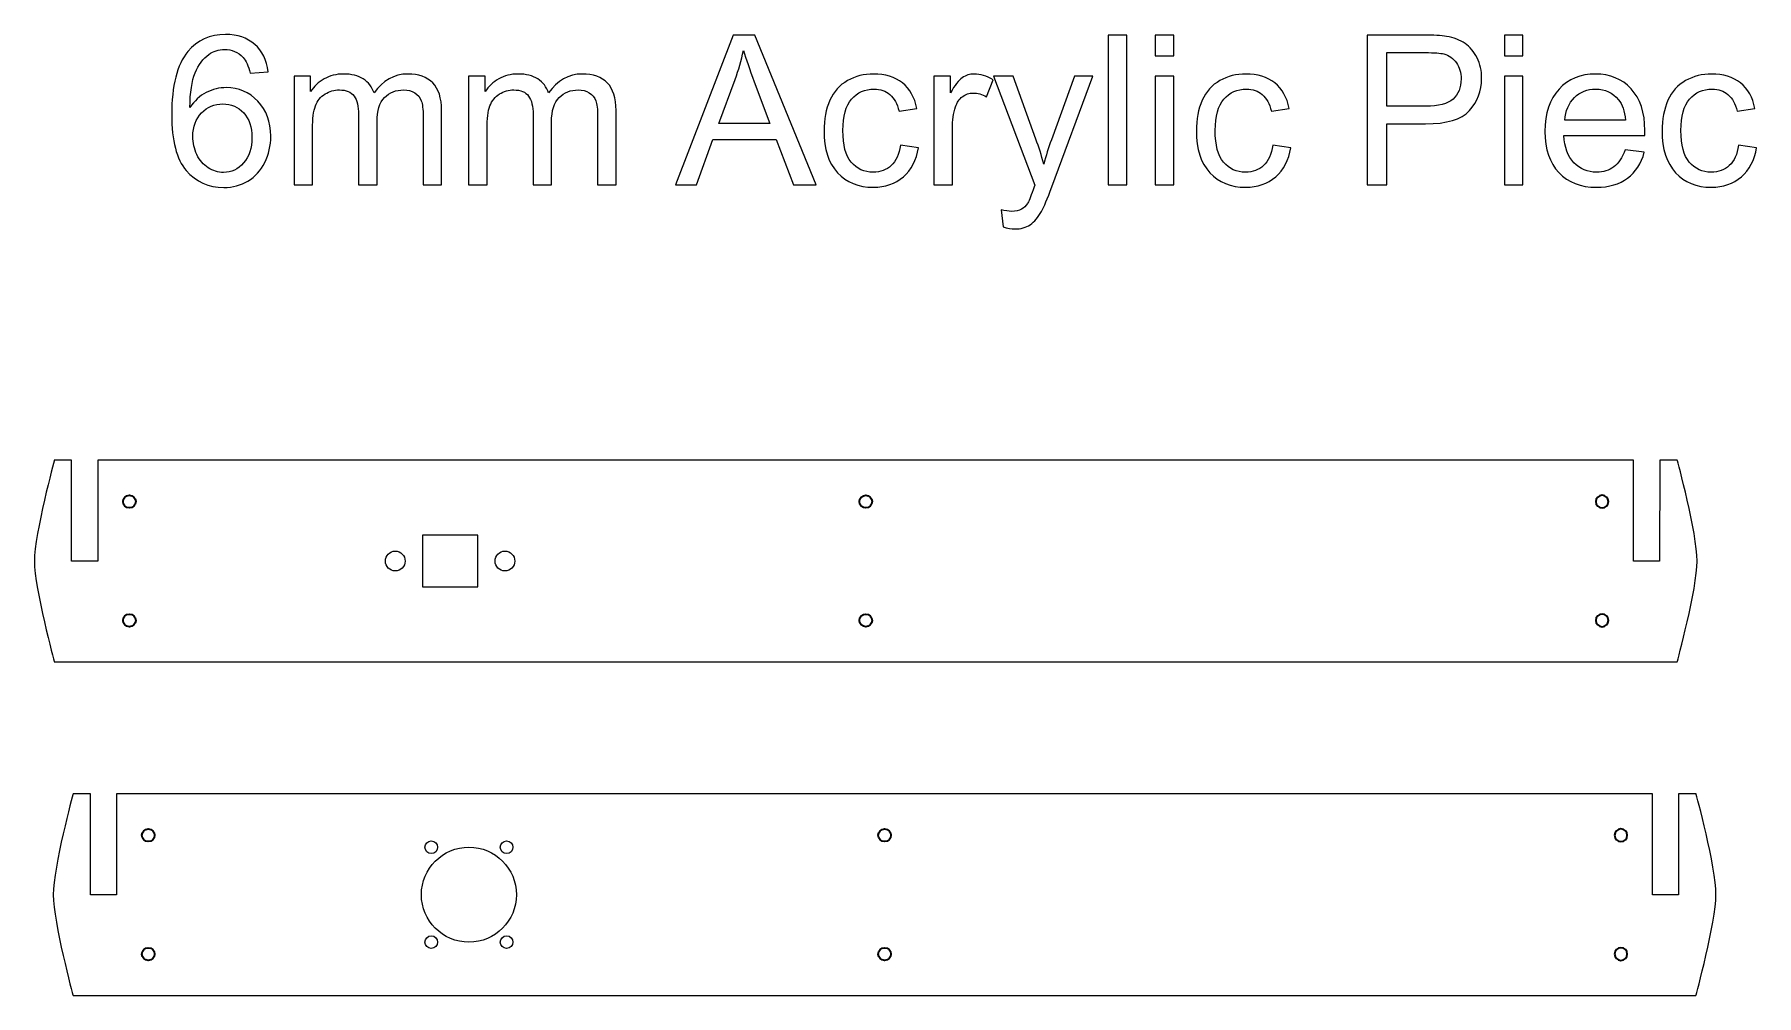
# Model space of a CAD drawing. Header units: millimetres. Extents: x 313 to 2379, y -2162 to 308.
# Drawn here: x 335.6 to 770.6, y 58.2 to 301.1 of the extents above; entities that cross this region are included whole.
import ezdxf

# ---------------------------------------------------------------- set-up
doc = ezdxf.new("R2010")
doc.units = ezdxf.units.MM
doc.header["$MEASUREMENT"] = 0
doc.layers.add('Layer 1', color=7, linetype='Continuous')

msp = doc.modelspace()

# ---------------------------------------------------------------- linework, layer by layer
at = {"layer": 'Layer 1', "color": 250, "lineweight": 9}
msp.add_lwpolyline([(433.634, 161.5296), (447.634, 161.5296), (447.634, 174.5296), (433.634, 174.5296), (433.634, 161.5296)], close=True, dxfattribs=at)
for centre, major_axis in [((426.7863, 168.0296), (0, 2.5)), ((454.4748, 168.0296), (0, 2.5)), ((445.3829, 83.7081), (0, 12)), ((435.8732, 95.7072), (0, 1.6)), ((454.8926, 95.7072), (0, 1.6)), ((435.8692, 71.7097), (0, 1.6)), ((454.8966, 71.7097), (0, 1.6))]:
    msp.add_ellipse(centre, major_axis=major_axis, ratio=1, dxfattribs=at)
at = {"layer": 'Layer 1', "color": 250}
for points, knots in [([(394.6992, 291.6893), (394.6992, 291.6893), (390.0955, 291.3189), (390.0955, 291.3189), (389.681, 293.1445), (389.0901, 294.4763), (388.3228, 295.3053), (387.0616, 296.637), (385.5005, 297.2985), (383.6485, 297.2985), (382.158, 297.2985), (380.8351, 296.884), (379.6973, 296.055), (378.2333, 294.9878), (377.0868, 293.4356), (376.2313, 291.3895), (375.3846, 289.3345), (374.9437, 286.4153), (374.9084, 282.6318), (376.0285, 284.3339), (377.4043, 285.6039), (379.0271, 286.4241), (380.6498, 287.2532), (382.3432, 287.6677), (384.1247, 287.6677), (387.2292, 287.6677), (389.875, 286.5211), (392.0622, 284.2369), (394.2406, 281.9527), (395.3342, 279.007), (395.3342, 275.3822), (395.3342, 273.0009), (394.8227, 270.7961), (393.7996, 268.7499), (392.7678, 266.7038), (391.3655, 265.1428), (389.5663, 264.058), (387.776, 262.9732), (385.7387, 262.4264), (383.4633, 262.4264), (379.5915, 262.4264), (376.4253, 263.8552), (373.9735, 266.7038), (371.5305, 269.5525), (370.3046, 274.2533), (370.3046, 280.7973), (370.3046, 288.1175), (371.6628, 293.4444), (374.3704, 296.7693), (376.734, 299.6621), (379.9178, 301.1085), (383.9307, 301.1085), (386.9117, 301.1085), (389.3635, 300.2707), (391.2685, 298.6038), (393.1735, 296.9369), (394.32, 294.635), (394.6992, 291.6893)], [0, 0, 0, 0, 0.05263158, 0.05263158, 0.05263158, 0.10526316, 0.10526316, 0.10526316, 0.15789474, 0.15789474, 0.15789474, 0.21052632, 0.21052632, 0.21052632, 0.26315789, 0.26315789, 0.26315789, 0.31578947, 0.31578947, 0.31578947, 0.36842105, 0.36842105, 0.36842105, 0.42105263, 0.42105263, 0.42105263, 0.47368421, 0.47368421, 0.47368421, 0.52631579, 0.52631579, 0.52631579, 0.57894737, 0.57894737, 0.57894737, 0.63157895, 0.63157895, 0.63157895, 0.68421053, 0.68421053, 0.68421053, 0.73684211, 0.73684211, 0.73684211, 0.78947368, 0.78947368, 0.78947368, 0.84210526, 0.84210526, 0.84210526, 0.89473684, 0.89473684, 0.89473684, 0.94736842, 0.94736842, 0.94736842, 1, 1, 1, 1]), ([(497.5869, 263.0614), (497.5869, 263.0614), (512.1214, 300.9498), (512.1214, 300.9498), (512.1214, 300.9498), (517.6335, 300.9498), (517.6335, 300.9498), (517.6335, 300.9498), (533.0676, 263.0614), (533.0676, 263.0614), (533.0676, 263.0614), (527.3526, 263.0614), (527.3526, 263.0614), (527.3526, 263.0614), (522.9693, 274.5443), (522.9693, 274.5443), (522.9693, 274.5443), (507.0149, 274.5443), (507.0149, 274.5443), (507.0149, 274.5443), (502.9051, 263.0614), (502.9051, 263.0614), (502.9051, 263.0614), (497.5869, 263.0614), (497.5869, 263.0614)], [0, 0, 0, 0, 0.125, 0.125, 0.125, 0.25, 0.25, 0.25, 0.375, 0.375, 0.375, 0.5, 0.5, 0.5, 0.625, 0.625, 0.625, 0.75, 0.75, 0.75, 0.875, 0.875, 0.875, 1, 1, 1, 1]), ([(606.8863, 263.0614), (606.8863, 263.0614), (606.8863, 300.9498), (606.8863, 300.9498), (606.8863, 300.9498), (611.5429, 300.9498), (611.5429, 300.9498), (611.5429, 300.9498), (611.5429, 263.0614), (611.5429, 263.0614), (611.5429, 263.0614), (606.8863, 263.0614), (606.8863, 263.0614)], [0, 0, 0, 0, 0.25, 0.25, 0.25, 0.5, 0.5, 0.5, 0.75, 0.75, 0.75, 1, 1, 1, 1]), ([(618.7484, 295.6581), (618.7484, 295.6581), (618.7484, 300.9498), (618.7484, 300.9498), (618.7484, 300.9498), (623.4051, 300.9498), (623.4051, 300.9498), (623.4051, 300.9498), (623.4051, 295.6581), (623.4051, 295.6581), (623.4051, 295.6581), (618.7484, 295.6581), (618.7484, 295.6581)], [0, 0, 0, 0, 0.25, 0.25, 0.25, 0.5, 0.5, 0.5, 0.75, 0.75, 0.75, 1, 1, 1, 1]), ([(672.2471, 263.0614), (672.2471, 263.0614), (672.2471, 300.9498), (672.2471, 300.9498), (672.2471, 300.9498), (686.5522, 300.9498), (686.5522, 300.9498), (689.0658, 300.9498), (690.9884, 300.8263), (692.3202, 300.5882), (694.1811, 300.2795), (695.7421, 299.6886), (697.0033, 298.8243), (698.2645, 297.9511), (699.2787, 296.7341), (700.046, 295.173), (700.8133, 293.612), (701.1925, 291.8922), (701.1925, 290.0136), (701.1925, 286.8034), (700.1695, 284.0781), (698.1145, 281.8556), (696.0684, 279.6243), (692.3554, 278.5131), (686.9932, 278.5131), (686.9932, 278.5131), (677.2742, 278.5131), (677.2742, 278.5131), (677.2742, 278.5131), (677.2742, 263.0614), (677.2742, 263.0614), (677.2742, 263.0614), (672.2471, 263.0614), (672.2471, 263.0614)], [0, 0, 0, 0, 0.09090909, 0.09090909, 0.09090909, 0.18181818, 0.18181818, 0.18181818, 0.27272727, 0.27272727, 0.27272727, 0.36363636, 0.36363636, 0.36363636, 0.45454545, 0.45454545, 0.45454545, 0.54545455, 0.54545455, 0.54545455, 0.63636364, 0.63636364, 0.63636364, 0.72727273, 0.72727273, 0.72727273, 0.81818182, 0.81818182, 0.81818182, 0.90909091, 0.90909091, 0.90909091, 1, 1, 1, 1]), ([(706.9604, 295.6581), (706.9604, 295.6581), (706.9604, 300.9498), (706.9604, 300.9498), (706.9604, 300.9498), (711.6171, 300.9498), (711.6171, 300.9498), (711.6171, 300.9498), (711.6171, 295.6581), (711.6171, 295.6581), (711.6171, 295.6581), (706.9604, 295.6581), (706.9604, 295.6581)], [0, 0, 0, 0, 0.25, 0.25, 0.25, 0.5, 0.5, 0.5, 0.75, 0.75, 0.75, 1, 1, 1, 1]), ([(508.4878, 278.6189), (508.4878, 278.6189), (521.3994, 278.6189), (521.3994, 278.6189), (521.3994, 278.6189), (517.4483, 289.1229), (517.4483, 289.1229), (516.2577, 292.3155), (515.3581, 294.9525), (514.7319, 297.0339), (514.2116, 294.5645), (513.5149, 292.1391), (512.6417, 289.7402), (512.6417, 289.7402), (508.4878, 278.6189), (508.4878, 278.6189)], [0, 0, 0, 0, 0.2, 0.2, 0.2, 0.4, 0.4, 0.4, 0.6, 0.6, 0.6, 0.8, 0.8, 0.8, 1, 1, 1, 1]), ([(677.2742, 282.9581), (677.2742, 282.9581), (687.0638, 282.9581), (687.0638, 282.9581), (690.3093, 282.9581), (692.6024, 283.5578), (693.9694, 284.7661), (695.3276, 285.9743), (696.0067, 287.6677), (696.0067, 289.8637), (696.0067, 291.4424), (695.6098, 292.8006), (694.8072, 293.9295), (694.0047, 295.0584), (692.9463, 295.808), (691.6411, 296.1696), (690.7944, 296.3901), (689.2333, 296.5048), (686.9667, 296.5048), (686.9667, 296.5048), (677.2742, 296.5048), (677.2742, 296.5048), (677.2742, 296.5048), (677.2742, 282.9581), (677.2742, 282.9581)], [0, 0, 0, 0, 0.125, 0.125, 0.125, 0.25, 0.25, 0.25, 0.375, 0.375, 0.375, 0.5, 0.5, 0.5, 0.625, 0.625, 0.625, 0.75, 0.75, 0.75, 0.875, 0.875, 0.875, 1, 1, 1, 1]), ([(401.2168, 263.0614), (401.2168, 263.0614), (401.2168, 290.5252), (401.2168, 290.5252), (401.2168, 290.5252), (405.3972, 290.5252), (405.3972, 290.5252), (405.3972, 290.5252), (405.3972, 286.6446), (405.3972, 286.6446), (406.2527, 287.9852), (407.3992, 289.07), (408.828, 289.8813), (410.2567, 290.7016), (411.8795, 291.1073), (413.7051, 291.1073), (415.7336, 291.1073), (417.4005, 290.6839), (418.697, 289.8461), (419.9934, 288.9994), (420.9106, 287.8264), (421.4398, 286.3095), (423.627, 289.5109), (426.4581, 291.1073), (429.9506, 291.1073), (432.6846, 291.1073), (434.7924, 290.3576), (436.2565, 288.8495), (437.7293, 287.3413), (438.4702, 285.0218), (438.4702, 281.8909), (438.4702, 281.8909), (438.4702, 263.0614), (438.4702, 263.0614), (438.4702, 263.0614), (433.8135, 263.0614), (433.8135, 263.0614), (433.8135, 263.0614), (433.8135, 280.3475), (433.8135, 280.3475), (433.8135, 282.1996), (433.6547, 283.5402), (433.3549, 284.3604), (433.055, 285.1806), (432.5082, 285.8332), (431.7056, 286.3359), (430.9119, 286.8386), (429.977, 287.0856), (428.9099, 287.0856), (426.9696, 287.0856), (425.3645, 286.4418), (424.0856, 285.1629), (422.8068, 283.8753), (422.1718, 281.8204), (422.1718, 278.9981), (422.1718, 278.9981), (422.1718, 263.0614), (422.1718, 263.0614), (422.1718, 263.0614), (417.5151, 263.0614), (417.5151, 263.0614), (417.5151, 263.0614), (417.5151, 280.8855), (417.5151, 280.8855), (417.5151, 282.9493), (417.1359, 284.5015), (416.3774, 285.5334), (415.619, 286.5652), (414.3754, 287.0856), (412.6556, 287.0856), (411.3503, 287.0856), (410.1421, 286.7416), (409.0308, 286.0537), (407.9196, 285.3658), (407.117, 284.3604), (406.6143, 283.0286), (406.1204, 281.7057), (405.8735, 279.7919), (405.8735, 277.296), (405.8735, 277.296), (405.8735, 263.0614), (405.8735, 263.0614), (405.8735, 263.0614), (401.2168, 263.0614), (401.2168, 263.0614)], [0, 0, 0, 0, 0.03571429, 0.03571429, 0.03571429, 0.07142857, 0.07142857, 0.07142857, 0.10714286, 0.10714286, 0.10714286, 0.14285714, 0.14285714, 0.14285714, 0.17857143, 0.17857143, 0.17857143, 0.21428571, 0.21428571, 0.21428571, 0.25, 0.25, 0.25, 0.28571429, 0.28571429, 0.28571429, 0.32142857, 0.32142857, 0.32142857, 0.35714286, 0.35714286, 0.35714286, 0.39285714, 0.39285714, 0.39285714, 0.42857143, 0.42857143, 0.42857143, 0.46428571, 0.46428571, 0.46428571, 0.5, 0.5, 0.5, 0.53571429, 0.53571429, 0.53571429, 0.57142857, 0.57142857, 0.57142857, 0.60714286, 0.60714286, 0.60714286, 0.64285714, 0.64285714, 0.64285714, 0.67857143, 0.67857143, 0.67857143, 0.71428571, 0.71428571, 0.71428571, 0.75, 0.75, 0.75, 0.78571429, 0.78571429, 0.78571429, 0.82142857, 0.82142857, 0.82142857, 0.85714286, 0.85714286, 0.85714286, 0.89285714, 0.89285714, 0.89285714, 0.92857143, 0.92857143, 0.92857143, 0.96428571, 0.96428571, 0.96428571, 1, 1, 1, 1]), ([(445.2964, 263.0614), (445.2964, 263.0614), (445.2964, 290.5252), (445.2964, 290.5252), (445.2964, 290.5252), (449.4768, 290.5252), (449.4768, 290.5252), (449.4768, 290.5252), (449.4768, 286.6446), (449.4768, 286.6446), (450.3323, 287.9852), (451.4788, 289.07), (452.9076, 289.8813), (454.3363, 290.7016), (455.9591, 291.1073), (457.7847, 291.1073), (459.8132, 291.1073), (461.4801, 290.6839), (462.7766, 289.8461), (464.073, 288.9994), (464.9902, 287.8264), (465.5194, 286.3095), (467.7066, 289.5109), (470.5377, 291.1073), (474.0302, 291.1073), (476.7642, 291.1073), (478.872, 290.3576), (480.3361, 288.8495), (481.8089, 287.3413), (482.5498, 285.0218), (482.5498, 281.8909), (482.5498, 281.8909), (482.5498, 263.0614), (482.5498, 263.0614), (482.5498, 263.0614), (477.8931, 263.0614), (477.8931, 263.0614), (477.8931, 263.0614), (477.8931, 280.3475), (477.8931, 280.3475), (477.8931, 282.1996), (477.7343, 283.5402), (477.4345, 284.3604), (477.1346, 285.1806), (476.5878, 285.8332), (475.7852, 286.3359), (474.9915, 286.8386), (474.0566, 287.0856), (472.9895, 287.0856), (471.0492, 287.0856), (469.4441, 286.4418), (468.1652, 285.1629), (466.8864, 283.8753), (466.2514, 281.8204), (466.2514, 278.9981), (466.2514, 278.9981), (466.2514, 263.0614), (466.2514, 263.0614), (466.2514, 263.0614), (461.5947, 263.0614), (461.5947, 263.0614), (461.5947, 263.0614), (461.5947, 280.8855), (461.5947, 280.8855), (461.5947, 282.9493), (461.2155, 284.5015), (460.457, 285.5334), (459.6986, 286.5652), (458.455, 287.0856), (456.7352, 287.0856), (455.4299, 287.0856), (454.2217, 286.7416), (453.1104, 286.0537), (451.9992, 285.3658), (451.1966, 284.3604), (450.6939, 283.0286), (450.2, 281.7057), (449.9531, 279.7919), (449.9531, 277.296), (449.9531, 277.296), (449.9531, 263.0614), (449.9531, 263.0614), (449.9531, 263.0614), (445.2964, 263.0614), (445.2964, 263.0614)], [0, 0, 0, 0, 0.03571429, 0.03571429, 0.03571429, 0.07142857, 0.07142857, 0.07142857, 0.10714286, 0.10714286, 0.10714286, 0.14285714, 0.14285714, 0.14285714, 0.17857143, 0.17857143, 0.17857143, 0.21428571, 0.21428571, 0.21428571, 0.25, 0.25, 0.25, 0.28571429, 0.28571429, 0.28571429, 0.32142857, 0.32142857, 0.32142857, 0.35714286, 0.35714286, 0.35714286, 0.39285714, 0.39285714, 0.39285714, 0.42857143, 0.42857143, 0.42857143, 0.46428571, 0.46428571, 0.46428571, 0.5, 0.5, 0.5, 0.53571429, 0.53571429, 0.53571429, 0.57142857, 0.57142857, 0.57142857, 0.60714286, 0.60714286, 0.60714286, 0.64285714, 0.64285714, 0.64285714, 0.67857143, 0.67857143, 0.67857143, 0.71428571, 0.71428571, 0.71428571, 0.75, 0.75, 0.75, 0.78571429, 0.78571429, 0.78571429, 0.82142857, 0.82142857, 0.82142857, 0.85714286, 0.85714286, 0.85714286, 0.89285714, 0.89285714, 0.89285714, 0.92857143, 0.92857143, 0.92857143, 0.96428571, 0.96428571, 0.96428571, 1, 1, 1, 1]), ([(554.393, 273.1156), (554.393, 273.1156), (558.9438, 272.4806), (558.9438, 272.4806), (558.4411, 269.3497), (557.1711, 266.9067), (555.1162, 265.134), (553.0612, 263.3613), (550.53, 262.4793), (547.5403, 262.4793), (543.792, 262.4793), (540.7757, 263.7052), (538.5003, 266.157), (536.2161, 268.6088), (535.0784, 272.119), (535.0784, 276.6874), (535.0784, 279.6508), (535.5723, 282.2349), (536.5512, 284.4574), (537.5302, 286.6711), (539.0207, 288.3379), (541.0315, 289.4404), (543.0335, 290.5516), (545.2119, 291.1073), (547.5755, 291.1073), (550.5477, 291.1073), (552.9907, 290.3576), (554.878, 288.8495), (556.7742, 287.3413), (557.9913, 285.1982), (558.5205, 282.4289), (558.5205, 282.4289), (554.0225, 281.741), (554.0225, 281.741), (553.5904, 283.5843), (552.8319, 284.9689), (551.7295, 285.9038), (550.6359, 286.8298), (549.313, 287.2972), (547.7607, 287.2972), (545.4148, 287.2972), (543.5098, 286.4594), (542.0369, 284.7837), (540.5729, 283.0992), (539.8409, 280.4534), (539.8409, 276.8197), (539.8409, 273.1332), (540.5464, 270.4609), (541.9575, 268.794), (543.3775, 267.1272), (545.2207, 266.2893), (547.4873, 266.2893), (549.3218, 266.2893), (550.8475, 266.8449), (552.0646, 267.965), (553.2905, 269.0763), (554.0666, 270.7961), (554.393, 273.1156)], [0, 0, 0, 0, 0.05263158, 0.05263158, 0.05263158, 0.10526316, 0.10526316, 0.10526316, 0.15789474, 0.15789474, 0.15789474, 0.21052632, 0.21052632, 0.21052632, 0.26315789, 0.26315789, 0.26315789, 0.31578947, 0.31578947, 0.31578947, 0.36842105, 0.36842105, 0.36842105, 0.42105263, 0.42105263, 0.42105263, 0.47368421, 0.47368421, 0.47368421, 0.52631579, 0.52631579, 0.52631579, 0.57894737, 0.57894737, 0.57894737, 0.63157895, 0.63157895, 0.63157895, 0.68421053, 0.68421053, 0.68421053, 0.73684211, 0.73684211, 0.73684211, 0.78947368, 0.78947368, 0.78947368, 0.84210526, 0.84210526, 0.84210526, 0.89473684, 0.89473684, 0.89473684, 0.94736842, 0.94736842, 0.94736842, 1, 1, 1, 1]), ([(562.8596, 263.0614), (562.8596, 263.0614), (562.8596, 290.5252), (562.8596, 290.5252), (562.8596, 290.5252), (567.04, 290.5252), (567.04, 290.5252), (567.04, 290.5252), (567.04, 286.3183), (567.04, 286.3183), (568.1072, 288.2674), (569.0949, 289.555), (570.0033, 290.1724), (570.9117, 290.7986), (571.9083, 291.1073), (572.9931, 291.1073), (574.563, 291.1073), (576.1593, 290.6134), (577.7821, 289.6344), (577.7821, 289.6344), (576.124, 285.3393), (576.124, 285.3393), (574.9951, 285.9743), (573.8663, 286.2918), (572.7374, 286.2918), (571.7231, 286.2918), (570.8147, 285.9832), (570.0122, 285.3746), (569.2096, 284.7661), (568.6363, 283.9194), (568.2924, 282.8346), (567.772, 281.1854), (567.5163, 279.3774), (567.5163, 277.4106), (567.5163, 277.4106), (567.5163, 263.0614), (567.5163, 263.0614), (567.5163, 263.0614), (562.8596, 263.0614), (562.8596, 263.0614)], [0, 0, 0, 0, 0.07692308, 0.07692308, 0.07692308, 0.15384615, 0.15384615, 0.15384615, 0.23076923, 0.23076923, 0.23076923, 0.30769231, 0.30769231, 0.30769231, 0.38461538, 0.38461538, 0.38461538, 0.46153846, 0.46153846, 0.46153846, 0.53846154, 0.53846154, 0.53846154, 0.61538462, 0.61538462, 0.61538462, 0.69230769, 0.69230769, 0.69230769, 0.76923077, 0.76923077, 0.76923077, 0.84615385, 0.84615385, 0.84615385, 0.92307692, 0.92307692, 0.92307692, 1, 1, 1, 1]), ([(580.3221, 252.5045), (580.3221, 252.5045), (579.793, 256.8084), (579.793, 256.8084), (580.816, 256.535), (581.698, 256.3939), (582.4564, 256.3939), (583.4971, 256.3939), (584.3262, 256.5703), (584.9435, 256.9142), (585.5697, 257.2582), (586.0812, 257.7433), (586.4781, 258.3606), (586.7692, 258.8281), (587.2454, 259.9834), (587.898, 261.8355), (587.9862, 262.0913), (588.1185, 262.4705), (588.3126, 262.9732), (588.3126, 262.9732), (577.888, 290.5252), (577.888, 290.5252), (577.888, 290.5252), (582.8621, 290.5252), (582.8621, 290.5252), (582.8621, 290.5252), (588.5948, 274.6678), (588.5948, 274.6678), (589.3444, 272.6658), (590.0059, 270.5491), (590.5968, 268.3266), (591.1348, 270.4168), (591.7698, 272.4806), (592.5106, 274.509), (592.5106, 274.509), (598.3667, 290.5252), (598.3667, 290.5252), (598.3667, 290.5252), (603.0146, 290.5252), (603.0146, 290.5252), (603.0146, 290.5252), (592.6341, 262.5851), (592.6341, 262.5851), (591.514, 259.5777), (590.6409, 257.514), (590.0147, 256.3763), (589.1857, 254.8505), (588.2332, 253.7304), (587.166, 253.016), (586.0901, 252.3017), (584.8112, 251.9489), (583.3296, 251.9489), (582.43, 251.9489), (581.4246, 252.1341), (580.3221, 252.5045)], [0, 0, 0, 0, 0.05555556, 0.05555556, 0.05555556, 0.11111111, 0.11111111, 0.11111111, 0.16666667, 0.16666667, 0.16666667, 0.22222222, 0.22222222, 0.22222222, 0.27777778, 0.27777778, 0.27777778, 0.33333333, 0.33333333, 0.33333333, 0.38888889, 0.38888889, 0.38888889, 0.44444444, 0.44444444, 0.44444444, 0.5, 0.5, 0.5, 0.55555556, 0.55555556, 0.55555556, 0.61111111, 0.61111111, 0.61111111, 0.66666667, 0.66666667, 0.66666667, 0.72222222, 0.72222222, 0.72222222, 0.77777778, 0.77777778, 0.77777778, 0.83333333, 0.83333333, 0.83333333, 0.88888889, 0.88888889, 0.88888889, 0.94444444, 0.94444444, 0.94444444, 1, 1, 1, 1]), ([(618.7484, 263.0614), (618.7484, 263.0614), (618.7484, 290.5252), (618.7484, 290.5252), (618.7484, 290.5252), (623.4051, 290.5252), (623.4051, 290.5252), (623.4051, 290.5252), (623.4051, 263.0614), (623.4051, 263.0614), (623.4051, 263.0614), (618.7484, 263.0614), (618.7484, 263.0614)], [0, 0, 0, 0, 0.25, 0.25, 0.25, 0.5, 0.5, 0.5, 0.75, 0.75, 0.75, 1, 1, 1, 1]), ([(648.4435, 273.1156), (648.4435, 273.1156), (652.9943, 272.4806), (652.9943, 272.4806), (652.4916, 269.3497), (651.2216, 266.9067), (649.1667, 265.134), (647.1117, 263.3613), (644.5805, 262.4793), (641.5908, 262.4793), (637.8425, 262.4793), (634.8262, 263.7052), (632.5508, 266.157), (630.2666, 268.6088), (629.1289, 272.119), (629.1289, 276.6874), (629.1289, 279.6508), (629.6228, 282.2349), (630.6017, 284.4574), (631.5807, 286.6711), (633.0712, 288.3379), (635.082, 289.4404), (637.084, 290.5516), (639.2624, 291.1073), (641.626, 291.1073), (644.5982, 291.1073), (647.0412, 290.3576), (648.9285, 288.8495), (650.8247, 287.3413), (652.0418, 285.1982), (652.571, 282.4289), (652.571, 282.4289), (648.073, 281.741), (648.073, 281.741), (647.6409, 283.5843), (646.8824, 284.9689), (645.78, 285.9038), (644.6864, 286.8298), (643.3635, 287.2972), (641.8112, 287.2972), (639.4653, 287.2972), (637.5603, 286.4594), (636.0874, 284.7837), (634.6234, 283.0992), (633.8914, 280.4534), (633.8914, 276.8197), (633.8914, 273.1332), (634.5969, 270.4609), (636.008, 268.794), (637.428, 267.1272), (639.2712, 266.2893), (641.5378, 266.2893), (643.3723, 266.2893), (644.898, 266.8449), (646.1151, 267.965), (647.341, 269.0763), (648.1171, 270.7961), (648.4435, 273.1156)], [0, 0, 0, 0, 0.05263158, 0.05263158, 0.05263158, 0.10526316, 0.10526316, 0.10526316, 0.15789474, 0.15789474, 0.15789474, 0.21052632, 0.21052632, 0.21052632, 0.26315789, 0.26315789, 0.26315789, 0.31578947, 0.31578947, 0.31578947, 0.36842105, 0.36842105, 0.36842105, 0.42105263, 0.42105263, 0.42105263, 0.47368421, 0.47368421, 0.47368421, 0.52631579, 0.52631579, 0.52631579, 0.57894737, 0.57894737, 0.57894737, 0.63157895, 0.63157895, 0.63157895, 0.68421053, 0.68421053, 0.68421053, 0.73684211, 0.73684211, 0.73684211, 0.78947368, 0.78947368, 0.78947368, 0.84210526, 0.84210526, 0.84210526, 0.89473684, 0.89473684, 0.89473684, 0.94736842, 0.94736842, 0.94736842, 1, 1, 1, 1]), ([(706.9604, 263.0614), (706.9604, 263.0614), (706.9604, 290.5252), (706.9604, 290.5252), (706.9604, 290.5252), (711.6171, 290.5252), (711.6171, 290.5252), (711.6171, 290.5252), (711.6171, 263.0614), (711.6171, 263.0614), (711.6171, 263.0614), (706.9604, 263.0614), (706.9604, 263.0614)], [0, 0, 0, 0, 0.25, 0.25, 0.25, 0.5, 0.5, 0.5, 0.75, 0.75, 0.75, 1, 1, 1, 1]), ([(737.4492, 271.9514), (737.4492, 271.9514), (742.2646, 271.3164), (742.2646, 271.3164), (741.515, 268.5206), (740.1127, 266.3422), (738.0666, 264.7988), (736.0205, 263.2554), (733.4099, 262.4793), (730.2261, 262.4793), (726.2221, 262.4793), (723.0471, 263.714), (720.7011, 266.1835), (718.3551, 268.6441), (717.1821, 272.1102), (717.1821, 276.564), (717.1821, 281.1677), (718.3639, 284.7484), (720.7364, 287.2884), (723.1088, 289.8372), (726.1868, 291.1073), (729.9703, 291.1073), (733.6304, 291.1073), (736.6202, 289.8637), (738.9397, 287.3678), (741.2592, 284.8719), (742.4234, 281.3618), (742.4234, 276.8374), (742.4234, 276.564), (742.4146, 276.1495), (742.3969, 275.6027), (742.3969, 275.6027), (721.9446, 275.6027), (721.9446, 275.6027), (722.121, 272.5952), (722.9677, 270.2845), (724.5023, 268.6882), (726.028, 267.0919), (727.9418, 266.2893), (730.2261, 266.2893), (731.9282, 266.2893), (733.3834, 266.7391), (734.5829, 267.6387), (735.7912, 268.5383), (736.7437, 269.9758), (737.4492, 271.9514)], [0, 0, 0, 0, 0.06666667, 0.06666667, 0.06666667, 0.13333333, 0.13333333, 0.13333333, 0.2, 0.2, 0.2, 0.26666667, 0.26666667, 0.26666667, 0.33333333, 0.33333333, 0.33333333, 0.4, 0.4, 0.4, 0.46666667, 0.46666667, 0.46666667, 0.53333333, 0.53333333, 0.53333333, 0.6, 0.6, 0.6, 0.66666667, 0.66666667, 0.66666667, 0.73333333, 0.73333333, 0.73333333, 0.8, 0.8, 0.8, 0.86666667, 0.86666667, 0.86666667, 0.93333333, 0.93333333, 0.93333333, 1, 1, 1, 1]), ([(722.2092, 279.4127), (722.2092, 279.4127), (737.5021, 279.4127), (737.5021, 279.4127), (737.2993, 281.7234), (736.7084, 283.452), (735.7471, 284.6073), (734.2742, 286.3977), (732.3516, 287.2972), (729.9968, 287.2972), (727.8625, 287.2972), (726.0721, 286.5829), (724.6169, 285.1541), (723.1705, 283.7254), (722.368, 281.8116), (722.2092, 279.4127)], [0, 0, 0, 0, 0.2, 0.2, 0.2, 0.4, 0.4, 0.4, 0.6, 0.6, 0.6, 0.8, 0.8, 0.8, 1, 1, 1, 1]), ([(766.086, 273.1156), (766.086, 273.1156), (770.6368, 272.4806), (770.6368, 272.4806), (770.1341, 269.3497), (768.8641, 266.9067), (766.8092, 265.134), (764.7542, 263.3613), (762.223, 262.4793), (759.2333, 262.4793), (755.485, 262.4793), (752.4687, 263.7052), (750.1933, 266.157), (747.9091, 268.6088), (746.7714, 272.119), (746.7714, 276.6874), (746.7714, 279.6508), (747.2653, 282.2349), (748.2442, 284.4574), (749.2232, 286.6711), (750.7137, 288.3379), (752.7245, 289.4404), (754.7265, 290.5516), (756.9049, 291.1073), (759.2685, 291.1073), (762.2407, 291.1073), (764.6837, 290.3576), (766.571, 288.8495), (768.4672, 287.3413), (769.6843, 285.1982), (770.2135, 282.4289), (770.2135, 282.4289), (765.7155, 281.741), (765.7155, 281.741), (765.2834, 283.5843), (764.5249, 284.9689), (763.4225, 285.9038), (762.3289, 286.8298), (761.006, 287.2972), (759.4537, 287.2972), (757.1078, 287.2972), (755.2028, 286.4594), (753.7299, 284.7837), (752.2659, 283.0992), (751.5339, 280.4534), (751.5339, 276.8197), (751.5339, 273.1332), (752.2394, 270.4609), (753.6505, 268.794), (755.0705, 267.1272), (756.9137, 266.2893), (759.1803, 266.2893), (761.0148, 266.2893), (762.5405, 266.8449), (763.7576, 267.965), (764.9835, 269.0763), (765.7596, 270.7961), (766.086, 273.1156)], [0, 0, 0, 0, 0.05263158, 0.05263158, 0.05263158, 0.10526316, 0.10526316, 0.10526316, 0.15789474, 0.15789474, 0.15789474, 0.21052632, 0.21052632, 0.21052632, 0.26315789, 0.26315789, 0.26315789, 0.31578947, 0.31578947, 0.31578947, 0.36842105, 0.36842105, 0.36842105, 0.42105263, 0.42105263, 0.42105263, 0.47368421, 0.47368421, 0.47368421, 0.52631579, 0.52631579, 0.52631579, 0.57894737, 0.57894737, 0.57894737, 0.63157895, 0.63157895, 0.63157895, 0.68421053, 0.68421053, 0.68421053, 0.73684211, 0.73684211, 0.73684211, 0.78947368, 0.78947368, 0.78947368, 0.84210526, 0.84210526, 0.84210526, 0.89473684, 0.89473684, 0.89473684, 0.94736842, 0.94736842, 0.94736842, 1, 1, 1, 1]), ([(375.6492, 275.3381), (375.6492, 273.7329), (375.9932, 272.1984), (376.6723, 270.7343), (377.3514, 269.2703), (378.3039, 268.159), (379.5121, 267.3917), (380.7292, 266.6245), (382.0169, 266.2364), (383.3839, 266.2364), (385.3683, 266.2364), (387.0616, 267.0302), (388.4639, 268.6177), (389.8662, 270.2052), (390.5717, 272.3571), (390.5717, 275.0823), (390.5717, 277.7017), (389.875, 279.7654), (388.4903, 281.2736), (387.1057, 282.7817), (385.3418, 283.5402), (383.1987, 283.5402), (381.0996, 283.5402), (379.3093, 282.7817), (377.8453, 281.2736), (376.3812, 279.7654), (375.6492, 277.7899), (375.6492, 275.3381)], [0, 0, 0, 0, 0.11111111, 0.11111111, 0.11111111, 0.22222222, 0.22222222, 0.22222222, 0.33333333, 0.33333333, 0.33333333, 0.44444444, 0.44444444, 0.44444444, 0.55555556, 0.55555556, 0.55555556, 0.66666667, 0.66666667, 0.66666667, 0.77777778, 0.77777778, 0.77777778, 0.88888889, 0.88888889, 0.88888889, 1, 1, 1, 1])]:
    msp.add_open_spline(points, degree=3, knots=knots, dxfattribs=at)
at = {"layer": 'Layer 1', "color": 250, "lineweight": 9}
for points in [[(746.1591, 168.0199), (746.1591, 168.0199), (746.1994, 193.5296), (746.1994, 193.5296), (746.1994, 193.5296), (750.6068, 193.5296), (750.6068, 193.5296), (750.6068, 193.5296), (755.6352, 175.0391), (755.6352, 168.0295), (755.6352, 161.0199), (750.5799, 142.5296), (750.5799, 142.5296), (750.5799, 142.5296), (340.644, 142.5296), (340.644, 142.5296), (340.644, 142.5296), (335.6336, 160.989), (335.6336, 168.0295), (335.6336, 175.0007), (340.644, 193.4973), (340.644, 193.4973), (340.644, 193.4973), (345.0144, 193.4973), (345.0144, 193.4973), (345.0144, 193.4973), (345.0144, 168.0295), (345.0144, 168.0295), (345.0144, 168.0295), (351.6109, 168.0295), (351.6109, 168.0295), (351.6109, 168.0295), (351.6109, 193.4973), (351.6109, 193.4973), (351.6109, 193.4973), (739.5764, 193.5272), (739.5764, 193.5272), (739.5764, 193.5272), (739.5764, 168.0199), (739.5764, 168.0199), (739.5764, 168.0199), (746.1591, 168.0199), (746.1591, 168.0199)], [(750.908, 83.6984), (750.908, 83.6984), (750.9483, 109.2081), (750.9483, 109.2081), (750.9483, 109.2081), (755.3557, 109.2081), (755.3557, 109.2081), (755.3557, 109.2081), (760.3841, 90.7176), (760.3841, 83.708), (760.3841, 76.6984), (755.3288, 58.2081), (755.3288, 58.2081), (755.3288, 58.2081), (345.3929, 58.2081), (345.3929, 58.2081), (345.3929, 58.2081), (340.3825, 76.6675), (340.3825, 83.708), (340.3825, 90.6792), (345.3929, 109.1758), (345.3929, 109.1758), (345.3929, 109.1758), (349.7633, 109.1758), (349.7633, 109.1758), (349.7633, 109.1758), (349.7633, 83.708), (349.7633, 83.708), (349.7633, 83.708), (356.3598, 83.708), (356.3598, 83.708), (356.3598, 83.708), (356.3598, 109.1758), (356.3598, 109.1758), (356.3598, 109.1758), (744.3253, 109.2057), (744.3253, 109.2057), (744.3253, 109.2057), (744.3253, 83.6984), (744.3253, 83.6984), (744.3253, 83.6984), (750.908, 83.6984), (750.908, 83.6984)]]:
    msp.add_open_spline(points, degree=3, knots=[0, 0, 0, 0, 0.07142857, 0.07142857, 0.07142857, 0.14285714, 0.14285714, 0.14285714, 0.21428571, 0.21428571, 0.21428571, 0.28571429, 0.28571429, 0.28571429, 0.35714286, 0.35714286, 0.35714286, 0.42857143, 0.42857143, 0.42857143, 0.5, 0.5, 0.5, 0.57142857, 0.57142857, 0.57142857, 0.64285714, 0.64285714, 0.64285714, 0.71428571, 0.71428571, 0.71428571, 0.78571429, 0.78571429, 0.78571429, 0.85714286, 0.85714286, 0.85714286, 0.92857143, 0.92857143, 0.92857143, 1, 1, 1, 1], dxfattribs=at)
at = {"layer": 'Layer 1', "lineweight": 35}
for points in [[(361.2336, 183.0295), (361.2336, 183.9132), (360.5173, 184.6295), (359.6336, 184.6295), (358.7499, 184.6295), (358.0336, 183.9132), (358.0336, 183.0295), (358.0336, 182.1458), (358.7499, 181.4295), (359.6336, 181.4295), (360.5173, 181.4295), (361.2336, 182.1458), (361.2336, 183.0295)], [(547.2344, 183.0295), (547.2344, 183.9132), (546.5181, 184.6295), (545.6344, 184.6295), (544.7507, 184.6295), (544.0344, 183.9132), (544.0344, 183.0295), (544.0344, 182.1458), (544.7507, 181.4295), (545.6344, 181.4295), (546.5181, 181.4295), (547.2344, 182.1458), (547.2344, 183.0295)], [(730.0352, 183.0295), (730.0352, 183.9132), (730.7515, 184.6295), (731.6352, 184.6295), (732.5189, 184.6295), (733.2352, 183.9132), (733.2352, 183.0295), (733.2352, 182.1458), (732.5189, 181.4295), (731.6352, 181.4295), (730.7515, 181.4295), (730.0352, 182.1458), (730.0352, 183.0295)], [(361.2336, 153.0295), (361.2336, 153.9132), (360.5173, 154.6295), (359.6336, 154.6295), (358.7499, 154.6295), (358.0336, 153.9132), (358.0336, 153.0295), (358.0336, 152.1458), (358.7499, 151.4295), (359.6336, 151.4295), (360.5173, 151.4295), (361.2336, 152.1458), (361.2336, 153.0295)], [(547.2344, 153.0295), (547.2344, 153.9132), (546.5181, 154.6295), (545.6344, 154.6295), (544.7507, 154.6295), (544.0344, 153.9132), (544.0344, 153.0295), (544.0344, 152.1458), (544.7507, 151.4295), (545.6344, 151.4295), (546.5181, 151.4295), (547.2344, 152.1458), (547.2344, 153.0295)], [(730.0352, 153.0295), (730.0352, 153.9132), (730.7515, 154.6295), (731.6352, 154.6295), (732.5189, 154.6295), (733.2352, 153.9132), (733.2352, 153.0295), (733.2352, 152.1458), (732.5189, 151.4295), (731.6352, 151.4295), (730.7515, 151.4295), (730.0352, 152.1458), (730.0352, 153.0295)], [(365.9825, 98.708), (365.9825, 99.5917), (365.2662, 100.308), (364.3825, 100.308), (363.4988, 100.308), (362.7825, 99.5917), (362.7825, 98.708), (362.7825, 97.8243), (363.4988, 97.108), (364.3825, 97.108), (365.2662, 97.108), (365.9825, 97.8243), (365.9825, 98.708)], [(551.9833, 98.708), (551.9833, 99.5917), (551.267, 100.308), (550.3833, 100.308), (549.4996, 100.308), (548.7833, 99.5917), (548.7833, 98.708), (548.7833, 97.8243), (549.4996, 97.108), (550.3833, 97.108), (551.267, 97.108), (551.9833, 97.8243), (551.9833, 98.708)], [(734.7841, 98.708), (734.7841, 99.5917), (735.5004, 100.308), (736.3841, 100.308), (737.2678, 100.308), (737.9841, 99.5917), (737.9841, 98.708), (737.9841, 97.8243), (737.2678, 97.108), (736.3841, 97.108), (735.5004, 97.108), (734.7841, 97.8243), (734.7841, 98.708)], [(365.9825, 68.708), (365.9825, 69.5917), (365.2662, 70.308), (364.3825, 70.308), (363.4988, 70.308), (362.7825, 69.5917), (362.7825, 68.708), (362.7825, 67.8243), (363.4988, 67.108), (364.3825, 67.108), (365.2662, 67.108), (365.9825, 67.8243), (365.9825, 68.708)], [(551.9833, 68.708), (551.9833, 69.5917), (551.267, 70.308), (550.3833, 70.308), (549.4996, 70.308), (548.7833, 69.5917), (548.7833, 68.708), (548.7833, 67.8243), (549.4996, 67.108), (550.3833, 67.108), (551.267, 67.108), (551.9833, 67.8243), (551.9833, 68.708)], [(734.7841, 68.708), (734.7841, 69.5917), (735.5004, 70.308), (736.3841, 70.308), (737.2678, 70.308), (737.9841, 69.5917), (737.9841, 68.708), (737.9841, 67.8243), (737.2678, 67.108), (736.3841, 67.108), (735.5004, 67.108), (734.7841, 67.8243), (734.7841, 68.708)]]:
    msp.add_open_spline(points, degree=3, knots=[0, 0, 0, 0, 0.25, 0.25, 0.25, 0.5, 0.5, 0.5, 0.75, 0.75, 0.75, 1, 1, 1, 1], dxfattribs=at)

doc.saveas('drawing.dxf')
